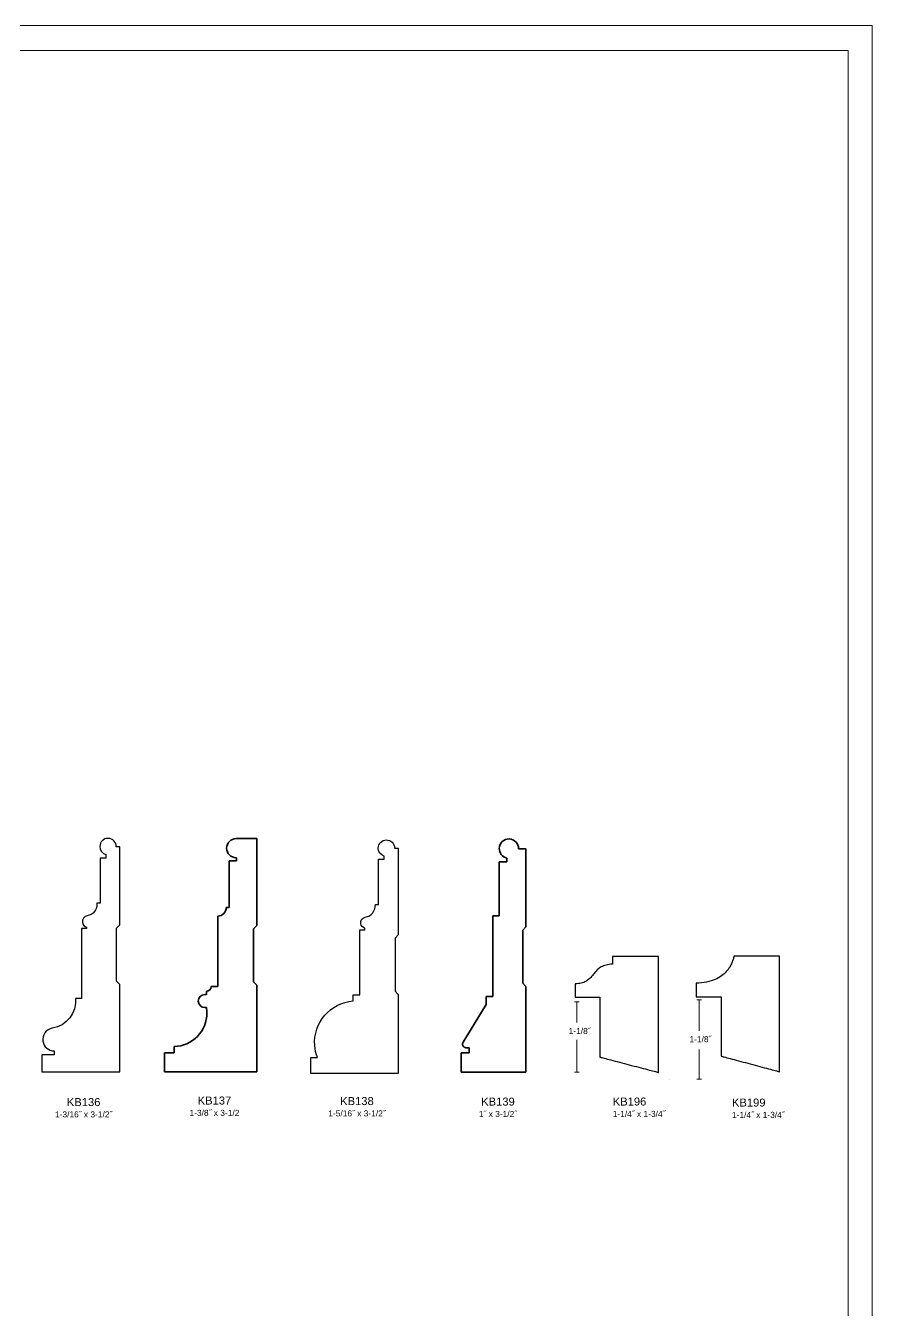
# Model space of a CAD drawing. Extents: x -7.6 to 46.7, y -17.5 to 21.1.
# Drawn here: x 34.05 to 46.74, y 1.8 to 21.06 of the extents above; entities that cross this region are included whole.
import ezdxf

# ---------------------------------------------------------------- set-up
doc = ezdxf.new("R2010")
doc.units = 0
doc.header["$MEASUREMENT"] = 0
doc.layers.add('DO NOT PLOT', color=2, linetype='Continuous', plot=False)
doc.layers.add('Layer 1', color=7, linetype='Continuous')
doc.layers.add('LAYER_1', color=7, linetype='Continuous')

# ---------------------------------------------------------------- blocks, each defined once
blk = doc.blocks.new('KB196')
at = {"flags": 128}
blk.add_lwpolyline([(0, -1.608), (0, -1.565), (0, -1.518), (0, -1.465), (0, -1.409), (0, -1.349), (0, -1.286), (0, -1.221), (0, -1.153), (0, -1.083), (0, -1.012), (0, -0.941), (0, -0.868), (0, -0.796), (0, -0.724), (0, -0.653), (0, -0.584), (0, -0.516), (0, -0.45), (0, -0.387), (0, -0.328), (0, -0.271), (0, -0.219), (0, -0.171), (0, -0.129), (0, -0.091), (0, -0.06), (0, -0.034), (0, -0.015), (0, -0.004), (0, 0), (-0.002, 0), (-0.006, 0), (-0.014, 0), (-0.024, 0), (-0.036, 0), (-0.051, 0), (-0.068, 0), (-0.087, 0), (-0.107, 0), (-0.13, 0), (-0.153, 0), (-0.178, 0), (-0.204, 0), (-0.231, 0), (-0.258, 0), (-0.286, 0), (-0.315, 0), (-0.343, 0), (-0.372, 0), (-0.4, 0), (-0.428, 0), (-0.456, 0), (-0.483, 0), (-0.509, 0), (-0.534, 0), (-0.557, 0), (-0.579, 0), (-0.6, 0), (-0.619, 0), (-0.636, 0), (-0.651, 0), (-0.663, 0), (-0.673, 0), (-0.681, 0), (-0.685, 0), (-0.687, 0), (-0.687, 0), (-0.687, -0.001), (-0.687, -0.002), (-0.687, -0.004), (-0.687, -0.006), (-0.687, -0.008), (-0.687, -0.011), (-0.687, -0.014), (-0.687, -0.018), (-0.687, -0.021), (-0.687, -0.025), (-0.687, -0.029), (-0.687, -0.034), (-0.687, -0.038), (-0.687, -0.043), (-0.687, -0.047), (-0.687, -0.052), (-0.687, -0.057), (-0.687, -0.061), (-0.687, -0.066), (-0.687, -0.071), (-0.687, -0.075), (-0.687, -0.08), (-0.687, -0.084), (-0.687, -0.088), (-0.687, -0.092), (-0.687, -0.096), (-0.687, -0.099), (-0.687, -0.102), (-0.687, -0.105), (-0.687, -0.107), (-0.687, -0.109), (-0.687, -0.111), (-0.687, -0.112), (-0.687, -0.113), (-0.687, -0.113), (-0.714, -0.115), (-0.739, -0.118), (-0.763, -0.122), (-0.785, -0.127), (-0.805, -0.133), (-0.824, -0.139), (-0.841, -0.147), (-0.857, -0.155), (-0.872, -0.164), (-0.886, -0.174), (-0.899, -0.184), (-0.912, -0.195), (-0.923, -0.206), (-0.934, -0.217), (-0.945, -0.229), (-0.955, -0.241), (-0.965, -0.253), (-0.975, -0.265), (-0.985, -0.277), (-0.994, -0.288), (-1.004, -0.3), (-1.015, -0.312), (-1.025, -0.323), (-1.036, -0.333), (-1.048, -0.344), (-1.061, -0.353), (-1.074, -0.363), (-1.088, -0.371), (-1.104, -0.379), (-1.12, -0.386), (-1.138, -0.392), (-1.157, -0.397), (-1.178, -0.401), (-1.2, -0.404), (-1.224, -0.406), (-1.25, -0.407), (-1.25, -0.407), (-1.25, -0.408), (-1.25, -0.411), (-1.25, -0.414), (-1.25, -0.417), (-1.25, -0.422), (-1.25, -0.427), (-1.25, -0.432), (-1.25, -0.438), (-1.25, -0.445), (-1.25, -0.452), (-1.25, -0.459), (-1.25, -0.467), (-1.25, -0.475), (-1.25, -0.483), (-1.25, -0.491), (-1.25, -0.5), (-1.25, -0.508), (-1.25, -0.517), (-1.25, -0.525), (-1.25, -0.534), (-1.25, -0.542), (-1.25, -0.55), (-1.25, -0.557), (-1.25, -0.565), (-1.25, -0.572), (-1.25, -0.578), (-1.25, -0.584), (-1.25, -0.59), (-1.25, -0.595), (-1.25, -0.599), (-1.25, -0.603), (-1.25, -0.606), (-1.25, -0.608), (-1.25, -0.61), (-1.25, -0.61), (-1.249, -0.61), (-1.247, -0.61), (-1.243, -0.61), (-1.237, -0.61), (-1.23, -0.61), (-1.222, -0.61), (-1.213, -0.61), (-1.203, -0.61), (-1.192, -0.61), (-1.18, -0.61), (-1.167, -0.61), (-1.153, -0.61), (-1.139, -0.61), (-1.125, -0.61), (-1.11, -0.61), (-1.094, -0.61), (-1.079, -0.61), (-1.063, -0.61), (-1.048, -0.61), (-1.032, -0.61), (-1.017, -0.61), (-1.002, -0.61), (-0.988, -0.61), (-0.973, -0.61), (-0.96, -0.61), (-0.947, -0.61), (-0.935, -0.61), (-0.924, -0.61), (-0.914, -0.61), (-0.904, -0.61), (-0.896, -0.61), (-0.889, -0.61), (-0.884, -0.61), (-0.88, -0.61), (-0.878, -0.61), (-0.877, -0.61), (-0.877, -0.612), (-0.877, -0.618), (-0.877, -0.628), (-0.877, -0.641), (-0.877, -0.657), (-0.877, -0.676), (-0.877, -0.699), (-0.877, -0.723), (-0.877, -0.75), (-0.877, -0.779), (-0.877, -0.81), (-0.877, -0.842), (-0.877, -0.876), (-0.877, -0.911), (-0.877, -0.947), (-0.877, -0.984), (-0.877, -1.021), (-0.877, -1.058), (-0.877, -1.096), (-0.877, -1.133), (-0.877, -1.169), (-0.877, -1.205), (-0.877, -1.24), (-0.877, -1.274), (-0.877, -1.307), (-0.877, -1.338), (-0.877, -1.367), (-0.877, -1.394), (-0.877, -1.418), (-0.877, -1.44), (-0.877, -1.46), (-0.877, -1.476), (-0.877, -1.489), (-0.877, -1.499), (-0.877, -1.505), (-0.877, -1.507), (-0.875, -1.507), (-0.869, -1.509), (-0.859, -1.511), (-0.847, -1.515), (-0.831, -1.519), (-0.812, -1.524), (-0.79, -1.529), (-0.766, -1.536), (-0.74, -1.543), (-0.711, -1.55), (-0.681, -1.558), (-0.649, -1.566), (-0.616, -1.575), (-0.582, -1.584), (-0.547, -1.593), (-0.511, -1.603), (-0.475, -1.612), (-0.438, -1.622), (-0.402, -1.631), (-0.366, -1.641), (-0.33, -1.65), (-0.295, -1.659), (-0.26, -1.668), (-0.227, -1.677), (-0.196, -1.685), (-0.165, -1.693), (-0.137, -1.701), (-0.111, -1.708), (-0.087, -1.714), (-0.065, -1.72), (-0.046, -1.725), (-0.03, -1.729), (-0.017, -1.732), (-0.008, -1.735), (-0.002, -1.736), (0, -1.737), (0, -1.733), (0, -1.721), (0, -1.702), (0, -1.677), (0, -1.645)], close=True, dxfattribs=at)
blk = doc.blocks.new('KB199')
at = {"flags": 128}
blk.add_lwpolyline([(0, -0.723), (0, -0.652), (0, -0.583), (0, -0.515), (0, -0.449), (0, -0.387), (0, -0.327), (0, -0.271), (0, -0.219), (0, -0.171), (0, -0.128), (0, -0.091), (0, -0.059), (0, -0.034), (0, -0.015), (0, -0.004), (0, 0), (-0.002, 0), (-0.006, 0), (-0.013, 0), (-0.023, 0), (-0.036, 0), (-0.051, 0), (-0.067, 0), (-0.086, 0), (-0.107, 0), (-0.129, 0), (-0.152, 0), (-0.177, 0), (-0.203, 0), (-0.23, 0), (-0.257, 0), (-0.285, 0), (-0.313, 0), (-0.342, 0), (-0.37, 0), (-0.398, 0), (-0.426, 0), (-0.454, 0), (-0.48, 0), (-0.506, 0), (-0.531, 0), (-0.554, 0), (-0.577, 0), (-0.597, 0), (-0.616, 0), (-0.633, 0), (-0.647, 0), (-0.66, 0), (-0.67, 0), (-0.677, 0), (-0.682, 0), (-0.683, 0), (-0.683, -0.001), (-0.684, -0.004), (-0.684, -0.008), (-0.685, -0.014), (-0.687, -0.021), (-0.689, -0.029), (-0.691, -0.039), (-0.694, -0.05), (-0.698, -0.062), (-0.702, -0.075), (-0.707, -0.088), (-0.713, -0.103), (-0.72, -0.118), (-0.728, -0.133), (-0.737, -0.149), (-0.746, -0.166), (-0.757, -0.182), (-0.769, -0.199), (-0.783, -0.216), (-0.797, -0.232), (-0.813, -0.249), (-0.83, -0.265), (-0.849, -0.281), (-0.869, -0.296), (-0.891, -0.311), (-0.914, -0.325), (-0.939, -0.338), (-0.966, -0.351), (-0.995, -0.362), (-1.025, -0.372), (-1.058, -0.382), (-1.092, -0.39), (-1.128, -0.396), (-1.167, -0.401), (-1.207, -0.405), (-1.25, -0.407), (-1.25, -0.407), (-1.25, -0.408), (-1.25, -0.411), (-1.25, -0.414), (-1.25, -0.417), (-1.25, -0.422), (-1.25, -0.427), (-1.25, -0.432), (-1.25, -0.438), (-1.25, -0.445), (-1.25, -0.452), (-1.25, -0.459), (-1.25, -0.467), (-1.25, -0.475), (-1.25, -0.483), (-1.25, -0.491), (-1.25, -0.5), (-1.25, -0.508), (-1.25, -0.517), (-1.25, -0.525), (-1.25, -0.534), (-1.25, -0.542), (-1.25, -0.55), (-1.25, -0.557), (-1.25, -0.565), (-1.25, -0.572), (-1.25, -0.578), (-1.25, -0.584), (-1.25, -0.59), (-1.25, -0.595), (-1.25, -0.599), (-1.25, -0.603), (-1.25, -0.606), (-1.25, -0.608), (-1.25, -0.61), (-1.25, -0.61), (-1.249, -0.61), (-1.247, -0.61), (-1.243, -0.61), (-1.237, -0.61), (-1.23, -0.61), (-1.222, -0.61), (-1.213, -0.61), (-1.202, -0.61), (-1.191, -0.61), (-1.179, -0.61), (-1.166, -0.61), (-1.152, -0.61), (-1.138, -0.61), (-1.123, -0.61), (-1.108, -0.61), (-1.093, -0.61), (-1.077, -0.61), (-1.062, -0.61), (-1.046, -0.61), (-1.03, -0.61), (-1.015, -0.61), (-1, -0.61), (-0.985, -0.61), (-0.971, -0.61), (-0.957, -0.61), (-0.944, -0.61), (-0.932, -0.61), (-0.921, -0.61), (-0.911, -0.61), (-0.901, -0.61), (-0.893, -0.61), (-0.886, -0.61), (-0.881, -0.61), (-0.877, -0.61), (-0.874, -0.61), (-0.873, -0.61), (-0.873, -0.612), (-0.873, -0.618), (-0.873, -0.628), (-0.873, -0.641), (-0.873, -0.657), (-0.873, -0.676), (-0.873, -0.698), (-0.873, -0.722), (-0.873, -0.749), (-0.873, -0.778), (-0.873, -0.809), (-0.873, -0.841), (-0.873, -0.874), (-0.873, -0.909), (-0.873, -0.945), (-0.873, -0.981), (-0.873, -1.018), (-0.873, -1.055), (-0.873, -1.092), (-0.873, -1.129), (-0.873, -1.165), (-0.873, -1.201), (-0.873, -1.236), (-0.873, -1.269), (-0.873, -1.301), (-0.873, -1.332), (-0.873, -1.361), (-0.873, -1.388), (-0.873, -1.412), (-0.873, -1.434), (-0.873, -1.453), (-0.873, -1.469), (-0.873, -1.482), (-0.873, -1.492), (-0.873, -1.498), (-0.873, -1.5), (-0.871, -1.501), (-0.866, -1.502), (-0.856, -1.505), (-0.843, -1.508), (-0.827, -1.512), (-0.809, -1.517), (-0.787, -1.523), (-0.763, -1.529), (-0.737, -1.536), (-0.709, -1.544), (-0.679, -1.552), (-0.647, -1.56), (-0.614, -1.569), (-0.58, -1.578), (-0.545, -1.588), (-0.509, -1.597), (-0.473, -1.607), (-0.437, -1.617), (-0.4, -1.626), (-0.364, -1.636), (-0.329, -1.646), (-0.294, -1.655), (-0.259, -1.664), (-0.226, -1.673), (-0.195, -1.681), (-0.165, -1.689), (-0.136, -1.697), (-0.11, -1.704), (-0.086, -1.71), (-0.065, -1.716), (-0.046, -1.721), (-0.03, -1.725), (-0.017, -1.729), (-0.008, -1.731), (-0.002, -1.733), (0, -1.733), (0, -1.729), (0, -1.718), (0, -1.699), (0, -1.674), (0, -1.642), (0, -1.605), (0, -1.562), (0, -1.515), (0, -1.462), (0, -1.406), (0, -1.347), (0, -1.284), (0, -1.218), (0, -1.151), (0, -1.081), (0, -1.011), (0, -0.939), (0, -0.867), (0, -0.795)], close=True, dxfattribs=at)
blk = doc.blocks.new('KB136')
for points in [[(-0.173, 3.5), (-0.241, 3.501), (-0.297, 3.447), (-0.298, 3.378)], [(-0.051, 3.374), (-0.05, 3.443), (-0.105, 3.499), (-0.173, 3.5)], [(-0.298, 3.378), (-0.301, 3.324), (-0.261, 3.27), (-0.208, 3.257)], [(0, 3.374), (0, 3.374), (-0.051, 3.374), (-0.051, 3.374)], [(0, 2.202), (0, 2.202), (0, 3.374), (0, 3.374)], [(-0.208, 3.205), (-0.208, 3.205), (-0.294, 3.205), (-0.294, 3.205)], [(-0.294, 3.205), (-0.294, 3.205), (-0.294, 2.527), (-0.294, 2.527)], [(-0.208, 3.257), (-0.208, 3.257), (-0.208, 3.205), (-0.208, 3.205)], [(-0.343, 2.527), (-0.333, 2.436), (-0.398, 2.352), (-0.488, 2.339)], [(-0.294, 2.527), (-0.294, 2.527), (-0.343, 2.527), (-0.343, 2.527)], [(-0.488, 2.339), (-0.535, 2.332), (-0.567, 2.288), (-0.56, 2.241)], [(-0.497, 2.147), (-0.497, 2.147), (-0.572, 2.147), (-0.572, 2.147)], [(-0.572, 2.147), (-0.572, 2.147), (-0.572, 1.102), (-0.572, 1.102)], [(-0.56, 2.241), (-0.556, 2.209), (-0.528, 2.178), (-0.497, 2.171)], [(-0.497, 2.171), (-0.497, 2.171), (-0.497, 2.147), (-0.497, 2.147)], [(-0.049, 2.154), (-0.049, 2.154), (0, 2.202), (0, 2.202)], [(-0.049, 1.358), (-0.049, 1.358), (-0.049, 2.154), (-0.049, 2.154)], [(0, 1.309), (0, 1.309), (-0.049, 1.358), (-0.049, 1.358)], [(0, 0.001), (0, 0.001), (0, 1.309), (0, 1.309)], [(-0.665, 1.102), (-0.642, 0.887), (-0.797, 0.686), (-1.011, 0.653)], [(-0.572, 1.102), (-0.572, 1.102), (-0.665, 1.102), (-0.665, 1.102)], [(-1.011, 0.653), (-1.104, 0.638), (-1.167, 0.551), (-1.152, 0.458)], [(-1.152, 0.458), (-1.14, 0.377), (-1.065, 0.314), (-0.984, 0.315)], [(-0.984, 0.253), (-0.984, 0.253), (-1.167, 0.253), (-1.167, 0.253)], [(-1.167, 0.253), (-1.167, 0.253), (-1.167, 0.001), (-1.167, 0.001)], [(-0.984, 0.315), (-0.984, 0.315), (-0.984, 0.253), (-0.984, 0.253)], [(-1.167, 0.001), (-1.167, 0.001), (0, 0.001), (0, 0.001)]]:
    blk.add_open_spline(points, degree=3)
blk = doc.blocks.new('kb137')
at = {"layer": 'Layer 1', "color": 250, "lineweight": 35}
for points, knots in [([(-0.314, 3.495), (-0.392, 3.495), (-0.456, 3.431), (-0.456, 3.352), (-0.456, 3.274), (-0.392, 3.21), (-0.314, 3.21), (-0.313, 3.21), (-0.311, 3.21), (-0.31, 3.21)], [6, 6, 6, 6, 7, 7, 7, 8, 8, 8, 9, 9, 9, 9]), ([(-0.462, 2.463), (-0.462, 2.463), (-0.462, 2.462), (-0.462, 2.462), (-0.462, 2.392), (-0.519, 2.335), (-0.589, 2.335)], [14, 14, 14, 14, 15, 15, 15, 16, 16, 16, 16]), ([(-0.784, 1.158), (-0.838, 1.158), (-0.881, 1.114), (-0.881, 1.06), (-0.881, 1.006), (-0.838, 0.963), (-0.784, 0.963)], [21, 21, 21, 21, 22, 22, 22, 23, 23, 23, 23])]:
    blk.add_open_spline(points, degree=3, knots=knots, dxfattribs=at)
for points in [[(-0.006, 3.495), (-0.006, 3.495), (-0.314, 3.495), (-0.314, 3.495)], [(-0.006, 2.192), (-0.006, 2.192), (-0.006, 3.495), (-0.006, 3.495)], [(-0.31, 3.161), (-0.31, 3.161), (-0.42, 3.161), (-0.42, 3.161)], [(-0.42, 3.161), (-0.42, 3.161), (-0.42, 2.463), (-0.42, 2.463)], [(-0.31, 3.21), (-0.31, 3.21), (-0.31, 3.21), (-0.31, 3.21)], [(-0.31, 3.21), (-0.31, 3.21), (-0.31, 3.161), (-0.31, 3.161)], [(-0.589, 2.335), (-0.589, 2.335), (-0.589, 1.278), (-0.589, 1.278)], [(-0.42, 2.463), (-0.42, 2.463), (-0.462, 2.463), (-0.462, 2.463)], [(-0.055, 2.144), (-0.055, 2.144), (-0.006, 2.192), (-0.006, 2.192)], [(-0.055, 1.348), (-0.055, 1.348), (-0.055, 2.144), (-0.055, 2.144)], [(-0.759, 1.158), (-0.759, 1.158), (-0.784, 1.158), (-0.784, 1.158)], [(-0.686, 1.278), (-0.687, 1.238), (-0.719, 1.206), (-0.759, 1.205)], [(-0.759, 1.205), (-0.759, 1.205), (-0.759, 1.158), (-0.759, 1.158)], [(-0.589, 1.278), (-0.589, 1.278), (-0.686, 1.278), (-0.686, 1.278)], [(-0.006, 1.299), (-0.006, 1.299), (-0.055, 1.348), (-0.055, 1.348)], [(-0.006, -0.003), (-0.006, -0.003), (-0.006, 1.299), (-0.006, 1.299)], [(-0.753, 0.886), (-0.749, 0.61), (-0.969, 0.383), (-1.245, 0.379)], [(-0.784, 0.963), (-0.784, 0.963), (-0.784, 0.963), (-0.784, 0.963)], [(-0.784, 0.963), (-0.784, 0.963), (-0.76, 0.963), (-0.76, 0.963)], [(-0.76, 0.963), (-0.756, 0.943), (-0.753, 0.906), (-0.753, 0.886)], [(-1.245, 0.282), (-1.245, 0.282), (-1.39, 0.282), (-1.39, 0.282)], [(-1.39, 0.282), (-1.39, 0.282), (-1.39, -0.003), (-1.39, -0.003)], [(-1.245, 0.379), (-1.245, 0.379), (-1.245, 0.282), (-1.245, 0.282)], [(-1.39, -0.003), (-1.39, -0.003), (-0.006, -0.003), (-0.006, -0.003)]]:
    blk.add_open_spline(points, degree=3, dxfattribs=at)
blk = doc.blocks.new('KB138')
blk.add_open_spline([(0.002, 2.076), (0.002, 2.076), (0.002, 3.379), (0.002, 3.379), (0.002, 3.379), (-0.054, 3.379), (-0.054, 3.379), (-0.055, 3.447), (-0.11, 3.501), (-0.178, 3.501), (-0.245, 3.5), (-0.3, 3.445), (-0.299, 3.377), (-0.301, 3.325), (-0.261, 3.273), (-0.21, 3.26), (-0.21, 3.26), (-0.21, 3.213), (-0.21, 3.213), (-0.21, 3.213), (-0.297, 3.213), (-0.297, 3.213), (-0.297, 3.213), (-0.297, 2.532), (-0.297, 2.532), (-0.297, 2.532), (-0.341, 2.532), (-0.341, 2.532), (-0.336, 2.442), (-0.404, 2.357), (-0.494, 2.342), (-0.539, 2.334), (-0.569, 2.29), (-0.561, 2.245), (-0.557, 2.215), (-0.53, 2.186), (-0.5, 2.179), (-0.5, 2.179), (-0.5, 2.154), (-0.5, 2.154), (-0.5, 2.154), (-0.577, 2.154), (-0.577, 2.154), (-0.577, 2.154), (-0.577, 1.18), (-0.577, 1.18), (-0.577, 1.18), (-0.675, 1.18), (-0.675, 1.18), (-0.675, 1.18), (-0.675, 1.087), (-0.675, 1.087), (-1.019, 1.061), (-1.276, 0.762), (-1.251, 0.418), (-1.249, 0.37), (-1.23, 0.285), (-1.211, 0.241), (-1.211, 0.241), (-1.311, 0.241), (-1.311, 0.241), (-1.311, 0.241), (-1.311, 0.001), (-1.311, 0.001), (-1.311, 0.001), (0.002, 0.001), (0.002, 0.001), (0.002, 0.001), (0.002, 1.183), (0.002, 1.183), (0.002, 1.183), (-0.047, 1.232), (-0.047, 1.232), (-0.047, 1.232), (-0.047, 2.028), (-0.047, 2.028), (-0.047, 2.028), (0.002, 2.076), (0.002, 2.076)], degree=3, knots=[0, 0, 0, 0, 1, 1, 1, 2, 2, 2, 3, 3, 3, 4, 4, 4, 5, 5, 5, 6, 6, 6, 7, 7, 7, 8, 8, 8, 9, 9, 9, 10, 10, 10, 11, 11, 11, 12, 12, 12, 13, 13, 13, 14, 14, 14, 15, 15, 15, 16, 16, 16, 17, 17, 17, 18, 18, 18, 19, 19, 19, 20, 20, 20, 21, 21, 21, 22, 22, 22, 23, 23, 23, 24, 24, 24, 25, 25, 25, 26, 26, 26, 26])
blk = doc.blocks.new('KB139')
at = {"layer": 'Layer 1', "color": 250, "lineweight": 35}
blk.add_open_spline([(-0.4, 3.358), (-0.397, 3.438), (-0.33, 3.501), (-0.25, 3.498), (-0.17, 3.496), (-0.107, 3.429), (-0.109, 3.349)], degree=3, knots=[13, 13, 13, 13, 14, 14, 14, 15, 15, 15, 15], dxfattribs=at)
for points in [[(-0.287, 3.212), (-0.353, 3.225), (-0.403, 3.29), (-0.4, 3.358)], [(-0.109, 3.349), (-0.109, 3.349), (0, 3.349), (0, 3.349)], [(0, 3.349), (0, 3.349), (0, 2.18), (0, 2.18)], [(-0.4, 2.344), (-0.4, 2.344), (-0.4, 3.158), (-0.4, 3.158)], [(-0.4, 3.158), (-0.4, 3.158), (-0.287, 3.158), (-0.287, 3.158)], [(-0.287, 3.158), (-0.287, 3.158), (-0.287, 3.212), (-0.287, 3.212)], [(-0.497, 1.139), (-0.497, 1.139), (-0.497, 2.344), (-0.497, 2.344)], [(-0.497, 2.344), (-0.497, 2.344), (-0.4, 2.344), (-0.4, 2.344)], [(0, 2.18), (0, 2.18), (-0.048, 2.131), (-0.048, 2.131)], [(-0.048, 2.131), (-0.048, 2.131), (-0.048, 1.335), (-0.048, 1.335)], [(-0.048, 1.335), (-0.048, 1.335), (0, 1.287), (0, 1.287)], [(0, 1.287), (0, 1.287), (0, 0), (0, 0)], [(-0.943, 0.45), (-0.943, 0.45), (-0.595, 1.015), (-0.595, 1.015)], [(-0.595, 1.015), (-0.595, 1.015), (-0.595, 1.139), (-0.595, 1.139)], [(-0.595, 1.139), (-0.595, 1.139), (-0.497, 1.139), (-0.497, 1.139)], [(-0.926, 0.377), (-0.951, 0.392), (-0.959, 0.425), (-0.943, 0.45)], [(-0.972, 0), (-0.972, 0), (-0.972, 0.291), (-0.972, 0.291)], [(-0.972, 0.291), (-0.972, 0.291), (-0.849, 0.291), (-0.849, 0.291)], [(-0.899, 0.369), (-0.907, 0.369), (-0.92, 0.372), (-0.926, 0.377)], [(-0.849, 0.369), (-0.849, 0.369), (-0.899, 0.369), (-0.899, 0.369)], [(-0.849, 0.291), (-0.849, 0.291), (-0.849, 0.369), (-0.849, 0.369)], [(0, 0), (0, 0), (-0.972, 0), (-0.972, 0)]]:
    blk.add_open_spline(points, degree=3, dxfattribs=at)

msp = doc.modelspace()

# ---------------------------------------------------------------- linework, layer by layer
at = {"linetype": 'Continuous', "lineweight": 0}
for p, q in [((-7.169, 20.688), (46.379, 20.688)), ((42.28, 6.426), (42.349, 6.426)), ((42.315, 6.426), (42.315, 6.116)), ((44.112, 6.454), (44.181, 6.454)), ((44.147, 6.454), (44.147, 5.99)), ((42.313, 5.857), (42.313, 5.37)), ((44.145, 5.71), (44.145, 5.266)), ((42.278, 5.37), (42.347, 5.37)), ((43.704, 5.266), (43.704, 5.266)), ((43.704, 5.266), (43.704, 5.266)), ((43.704, 5.266), (43.704, 5.266)), ((44.112, 5.266), (44.181, 5.266))]:
    msp.add_line(p, q, dxfattribs=at)
at = {"layer": 'DO NOT PLOT', "linetype": 'Continuous', "lineweight": 0}
for p, q in [((-7.635, 21.061), (46.742, 21.061)), ((46.742, 21.061), (46.742, -17.459))]:
    msp.add_line(p, q, dxfattribs=at)
at = {"layer": 'LAYER_1', "color": 7, "lineweight": 0}
msp.add_open_spline([(46.379, 20.688), (46.379, 20.688), (46.379, -17.195), (46.379, -17.195)], degree=3, dxfattribs=at)

# ---------------------------------------------------------------- block references
at = {"linetype": 'Continuous', "lineweight": 0}
for name, p in [('KB136', (35.461, 5.376)), ('kb137', (37.52, 5.377)), ('KB139', (41.55, 5.369)), ('KB138', (39.635, 5.352))]:
    msp.add_blockref(name, p, dxfattribs=at)
at = {"linetype": 'Continuous'}
for name, p in [('KB196', (43.536, 7.104)), ('KB199', (45.35, 7.111))]:
    msp.add_blockref(name, p, dxfattribs=at)

# ---------------------------------------------------------------- texts
at = {"linetype": 'Continuous', "lineweight": 0}
for s, insert, char_height, width, attachment_point in [('{\\fArial|b0|i0|c0|p34;1-1/8˝}', (42.19, 6.033), 0.09, 0.48002, 1), ('{\\fArial|b0|i0|c0|p34;1-1/8˝}', (44.001, 5.911), 0.09, 0.48002, 1), ('{\\fArial|b0|i0|c0|p34;KB137\\P\\H0.75x;1-3/8˝ x 3-1/2\\H1.3333x;\\P}', (36.881, 5.006), 0.12, 1.70365, 2), ('{\\fArial|b0|i0|c0|p34;KB136\\P\\H0.75x;1-3/16˝ x 3-1/2˝\\H1.3333x;\\P}', (34.92, 4.983), 0.12, 2.13634, 2), ('{\\fArial|b0|i0|c0|p34;KB138\\P\\H0.75x;1-5/16˝ x 3-1/2˝\\H1.3333x;\\P}', (39.017, 4.998), 0.12, 1.59494, 2), ('{\\fArial|b0|i0|c0|p34;KB139\\P\\H0.75x;1˝ x 3-1/2˝\\H1.3333x;\\P}', (41.131, 4.99), 0.12, 1.28733, 2), ('{\\fArial|b0|i0|c0|p34;\\H1.3333x;\\W7.5958;   \\W1;KB196\\P\\H0.75x;\\W7.5957;    \\W1;1-1/4˝ x 1-3/4˝\\H1.3333x;\\P\\W9.3254;   }', (41.79, 4.991), 0.09, 2.60596, 1), ('{\\fArial|b0|i0|c0|p34;\\H1.3333x;\\W7.5946;   \\W1;KB199\\P\\H0.75x;\\W7.5943;    \\W1;1-1/4˝ x 1-3/4˝\\H1.3333x;\\P\\W9.3254;   }', (43.577, 4.976), 0.09, 2.60596, 1)]:
    msp.add_mtext(s, dxfattribs=dict(at, insert=insert, char_height=char_height, width=width, attachment_point=attachment_point))

doc.saveas('drawing.dxf')
